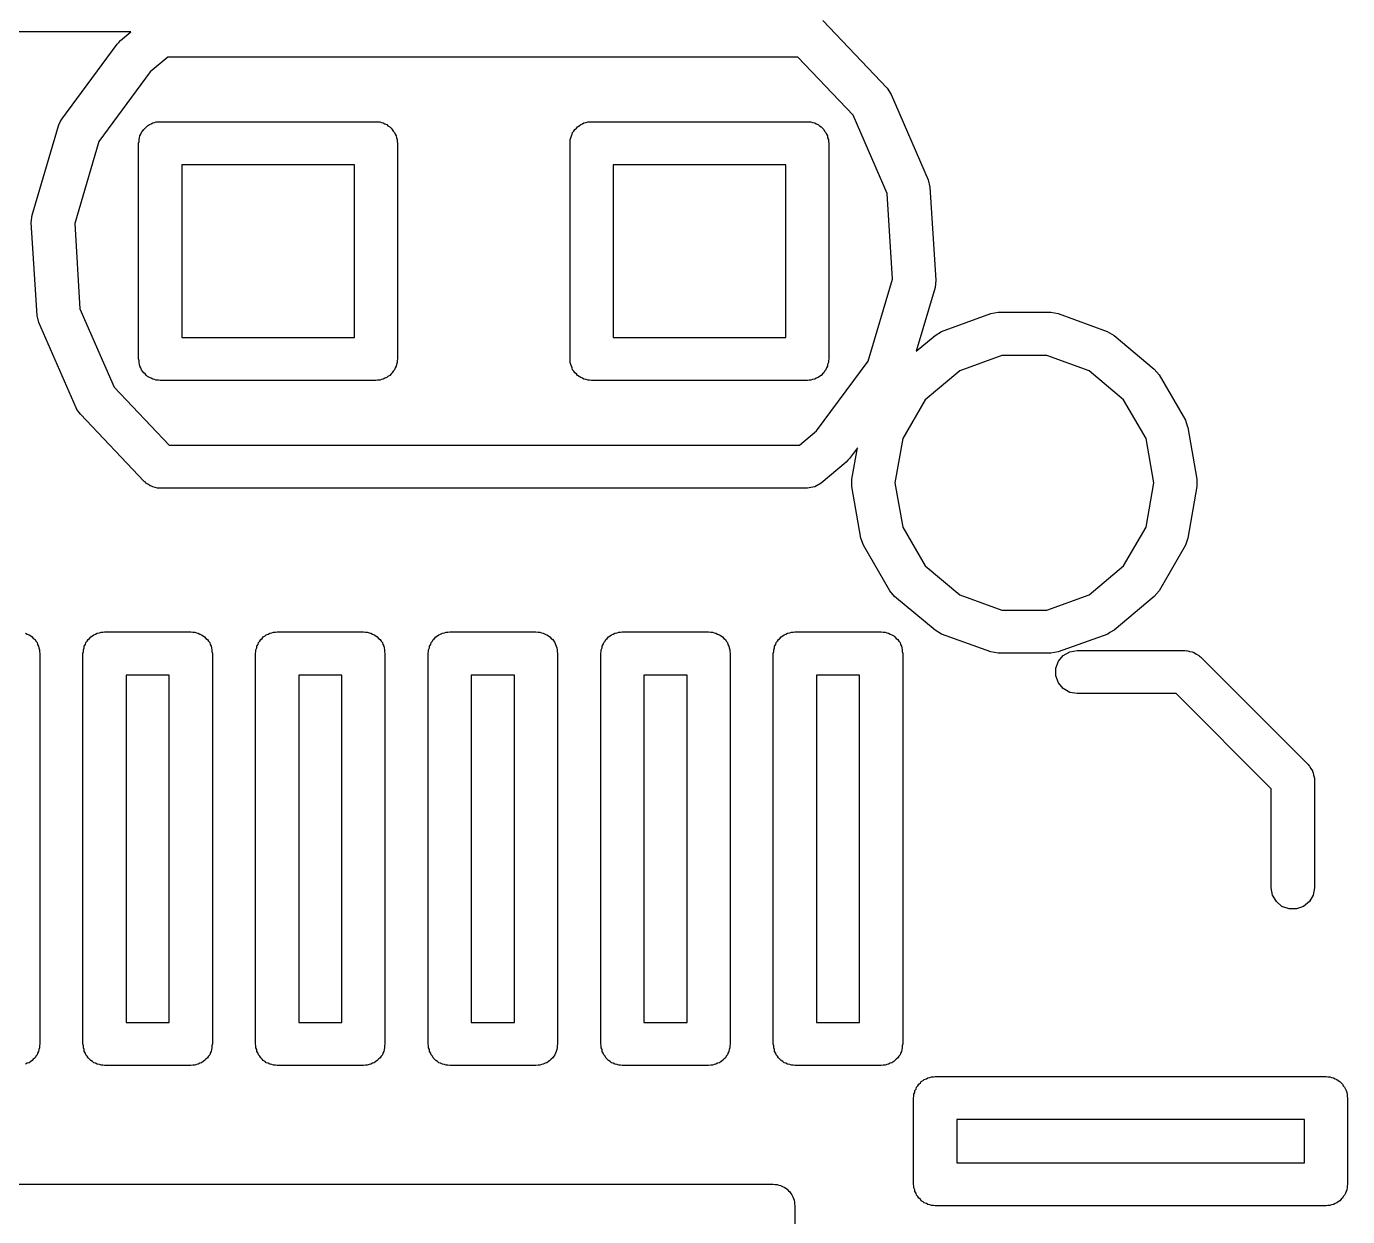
# Model space of a CAD drawing. Extents: x 105.1 to 166.9, y -128.1 to -71.6.
# Drawn here: x 142.316 to 145.378, y -92.396 to -89.636 of the extents above; entities that cross this region are included whole.
import ezdxf

# ---------------------------------------------------------------- set-up
doc = ezdxf.new("R2010")
doc.units = 0
doc.header["$MEASUREMENT"] = 0
doc.layers.add('BLACK', color=7, linetype='CONTINUOUS')

msp = doc.modelspace()

# ---------------------------------------------------------------- linework, layer by layer
at = {"layer": 'Black'}
for p, q in [((144.162, -89.623), (144.311, -89.7797)), ((142.558, -89.6492), (142.078, -89.6492)), ((142.534, -89.669), (142.558, -89.6492)), ((142.398, -89.8512), (142.526, -89.6776)), ((142.526, -89.6776), (142.53, -89.6735)), ((142.53, -89.6735), (142.534, -89.669)), ((142.644, -89.7074), (142.603, -89.7418)), ((144.104, -89.7074), (142.644, -89.7074)), ((144.232, -89.8421), (144.104, -89.7074)), ((142.603, -89.7418), (142.484, -89.9035)), ((144.311, -89.7797), (144.32, -89.7942)), ((144.32, -89.7942), (144.406, -89.9923)), ((142.329, -90.0737), (142.39, -89.8668)), ((142.39, -89.8668), (142.391, -89.8649)), ((142.391, -89.8649), (142.394, -89.858)), ((142.394, -89.858), (142.398, -89.8512)), ((142.398, -89.8512), (142.398, -89.8512)), ((142.591, -89.8723), (142.594, -89.869)), ((142.594, -89.869), (142.597, -89.8668)), ((142.597, -89.8668), (142.601, -89.864)), ((142.601, -89.864), (142.605, -89.8625)), ((142.605, -89.8625), (142.609, -89.8603)), ((142.609, -89.8603), (142.613, -89.8595)), ((142.613, -89.8595), (142.617, -89.858)), ((142.617, -89.858), (142.622, -89.858)), ((142.622, -89.858), (142.626, -89.8573)), ((142.626, -89.8573), (143.126, -89.8573)), ((143.126, -89.8573), (143.13, -89.858)), ((143.13, -89.858), (143.135, -89.858)), ((143.135, -89.858), (143.139, -89.8595)), ((143.139, -89.8595), (143.143, -89.8603)), ((143.143, -89.8603), (143.147, -89.8625)), ((143.147, -89.8625), (143.151, -89.864)), ((143.151, -89.864), (143.154, -89.8668)), ((143.154, -89.8668), (143.158, -89.869)), ((143.158, -89.869), (143.161, -89.8723)), ((143.591, -89.8723), (143.593, -89.869)), ((143.593, -89.869), (143.597, -89.8668)), ((143.597, -89.8668), (143.601, -89.864)), ((143.601, -89.864), (143.605, -89.8625)), ((143.605, -89.8625), (143.608, -89.8603)), ((143.608, -89.8603), (143.613, -89.8595)), ((143.613, -89.8595), (143.617, -89.858)), ((143.617, -89.858), (143.621, -89.858)), ((143.621, -89.858), (143.626, -89.8573)), ((143.626, -89.8573), (144.126, -89.8573)), ((144.126, -89.8573), (144.13, -89.858)), ((144.13, -89.858), (144.134, -89.858)), ((144.134, -89.858), (144.138, -89.8595)), ((144.138, -89.8595), (144.143, -89.8603)), ((144.143, -89.8603), (144.146, -89.8625)), ((144.146, -89.8625), (144.151, -89.864)), ((144.151, -89.864), (144.154, -89.8668)), ((144.154, -89.8668), (144.158, -89.869)), ((144.158, -89.869), (144.161, -89.8723)), ((144.311, -90.0241), (144.232, -89.8421)), ((142.577, -89.8986), (142.578, -89.8945)), ((142.577, -89.9029), (142.577, -89.8986)), ((142.578, -89.8945), (142.579, -89.8902)), ((142.579, -89.8902), (142.581, -89.8864)), ((142.581, -89.8864), (142.583, -89.8823)), ((142.583, -89.8823), (142.585, -89.8789)), ((142.585, -89.8789), (142.588, -89.8751)), ((142.588, -89.8751), (142.591, -89.8723)), ((143.161, -89.8723), (143.164, -89.8751)), ((143.164, -89.8751), (143.166, -89.8789)), ((143.166, -89.8789), (143.169, -89.8823)), ((143.169, -89.8823), (143.171, -89.8864)), ((143.171, -89.8864), (143.173, -89.8902)), ((143.173, -89.8902), (143.174, -89.8945)), ((143.174, -89.8945), (143.175, -89.8986)), ((143.175, -89.8986), (143.175, -89.9029)), ((143.576, -89.8986), (143.578, -89.8945)), ((143.576, -89.9029), (143.576, -89.8986)), ((143.578, -89.8945), (143.579, -89.8902)), ((143.579, -89.8902), (143.581, -89.8864)), ((143.581, -89.8864), (143.582, -89.8823)), ((143.582, -89.8823), (143.585, -89.8789)), ((143.585, -89.8789), (143.587, -89.8751)), ((143.587, -89.8751), (143.591, -89.8723)), ((144.161, -89.8723), (144.164, -89.8751)), ((144.164, -89.8751), (144.166, -89.8789)), ((144.166, -89.8789), (144.169, -89.8823)), ((144.169, -89.8823), (144.17, -89.8864)), ((144.17, -89.8864), (144.173, -89.8902)), ((144.173, -89.8902), (144.173, -89.8945)), ((144.173, -89.8945), (144.175, -89.8986)), ((144.175, -89.8986), (144.175, -89.9029)), ((142.484, -89.9035), (142.428, -90.0935)), ((142.576, -89.9073), (142.577, -89.9029)), ((142.576, -90.4073), (142.576, -89.9073)), ((143.175, -89.9029), (143.176, -89.9073)), ((143.176, -89.9073), (143.176, -90.4073)), ((143.576, -89.9073), (143.576, -89.9029)), ((143.576, -90.4073), (143.576, -89.9073)), ((144.175, -89.9029), (144.176, -89.9073)), ((144.176, -89.9073), (144.176, -90.4073)), ((142.676, -89.9573), (142.676, -90.3573)), ((143.076, -89.9573), (142.676, -89.9573)), ((143.076, -90.3573), (143.076, -89.9573)), ((143.676, -89.9573), (143.676, -90.3573)), ((144.076, -89.9573), (143.676, -89.9573)), ((144.076, -90.3573), (144.076, -89.9573)), ((144.406, -89.9923), (144.41, -90.0092)), ((144.41, -90.0092), (144.41, -90.0092)), ((144.41, -90.0092), (144.424, -90.2248)), ((144.323, -90.2221), (144.311, -90.0241)), ((142.327, -90.091), (142.329, -90.0737)), ((142.341, -90.3063), (142.327, -90.091)), ((142.327, -90.091), (142.327, -90.091)), ((142.428, -90.0935), (142.44, -90.2912)), ((144.267, -90.4123), (144.323, -90.2221)), ((144.424, -90.2248), (144.422, -90.242)), ((144.424, -90.2248), (144.424, -90.2248)), ((144.422, -90.242), (144.378, -90.3894)), ((142.44, -90.2912), (142.519, -90.4728)), ((142.345, -90.3232), (142.341, -90.3063)), ((142.341, -90.3063), (142.341, -90.3063)), ((142.431, -90.5209), (142.345, -90.3232)), ((144.437, -90.344), (144.551, -90.3023)), ((144.551, -90.3023), (144.568, -90.2993)), ((144.551, -90.3023), (144.551, -90.3023)), ((144.568, -90.2993), (144.69, -90.2993)), ((144.69, -90.2993), (144.707, -90.3023)), ((144.707, -90.3023), (144.821, -90.344)), ((142.676, -90.3573), (143.076, -90.3573)), ((143.676, -90.3573), (144.076, -90.3573)), ((144.378, -90.3894), (144.422, -90.3527)), ((144.422, -90.3527), (144.437, -90.344)), ((144.437, -90.344), (144.437, -90.344)), ((144.821, -90.344), (144.837, -90.3527)), ((144.837, -90.3527), (144.93, -90.4309)), ((142.577, -90.4116), (142.576, -90.4073)), ((142.577, -90.4159), (142.577, -90.4116)), ((142.578, -90.42), (142.577, -90.4159)), ((142.579, -90.4244), (142.578, -90.42)), ((143.174, -90.42), (143.173, -90.4244)), ((143.175, -90.4159), (143.174, -90.42)), ((143.176, -90.4073), (143.175, -90.4116)), ((143.175, -90.4116), (143.175, -90.4159)), ((143.576, -90.4116), (143.576, -90.4073)), ((143.576, -90.4159), (143.576, -90.4116)), ((143.578, -90.42), (143.576, -90.4159)), ((143.579, -90.4244), (143.578, -90.42)), ((144.147, -90.574), (144.267, -90.4123)), ((144.175, -90.4159), (144.173, -90.42)), ((144.173, -90.42), (144.173, -90.4244)), ((144.176, -90.4073), (144.175, -90.4116)), ((144.175, -90.4116), (144.175, -90.4159)), ((144.577, -90.3993), (144.479, -90.4349)), ((144.681, -90.3993), (144.577, -90.3993)), ((144.779, -90.4349), (144.681, -90.3993)), ((142.581, -90.4282), (142.579, -90.4244)), ((142.583, -90.4323), (142.581, -90.4282)), ((142.585, -90.4356), (142.583, -90.4323)), ((142.588, -90.4394), (142.585, -90.4356)), ((142.591, -90.4422), (142.588, -90.4394)), ((142.594, -90.4456), (142.591, -90.4422)), ((142.597, -90.4477), (142.594, -90.4456)), ((142.601, -90.4506), (142.597, -90.4477)), ((142.605, -90.4521), (142.601, -90.4506)), ((143.151, -90.4506), (143.147, -90.4521)), ((143.154, -90.4477), (143.151, -90.4506)), ((143.158, -90.4456), (143.154, -90.4477)), ((143.161, -90.4422), (143.158, -90.4456)), ((143.164, -90.4394), (143.161, -90.4422)), ((143.166, -90.4356), (143.164, -90.4394)), ((143.169, -90.4323), (143.166, -90.4356)), ((143.171, -90.4282), (143.169, -90.4323)), ((143.173, -90.4244), (143.171, -90.4282)), ((143.581, -90.4282), (143.579, -90.4244)), ((143.582, -90.4323), (143.581, -90.4282)), ((143.585, -90.4356), (143.582, -90.4323)), ((143.587, -90.4394), (143.585, -90.4356)), ((143.591, -90.4422), (143.587, -90.4394)), ((143.593, -90.4456), (143.591, -90.4422)), ((143.597, -90.4477), (143.593, -90.4456)), ((143.601, -90.4506), (143.597, -90.4477)), ((143.605, -90.4521), (143.601, -90.4506)), ((144.151, -90.4506), (144.146, -90.4521)), ((144.154, -90.4477), (144.151, -90.4506)), ((144.158, -90.4456), (144.154, -90.4477)), ((144.161, -90.4422), (144.158, -90.4456)), ((144.164, -90.4394), (144.161, -90.4422)), ((144.166, -90.4356), (144.164, -90.4394)), ((144.169, -90.4323), (144.166, -90.4356)), ((144.17, -90.4282), (144.169, -90.4323)), ((144.173, -90.4244), (144.17, -90.4282)), ((144.479, -90.4349), (144.399, -90.5019)), ((144.859, -90.5019), (144.779, -90.4349)), ((144.93, -90.4309), (144.93, -90.4309)), ((144.93, -90.4309), (144.941, -90.4442)), ((144.941, -90.4442), (145.002, -90.5497)), ((142.519, -90.4728), (142.647, -90.6072)), ((142.609, -90.4542), (142.605, -90.4521)), ((142.613, -90.455), (142.609, -90.4542)), ((142.617, -90.4565), (142.613, -90.455)), ((142.622, -90.4565), (142.617, -90.4565)), ((142.626, -90.4573), (142.622, -90.4565)), ((143.126, -90.4573), (142.626, -90.4573)), ((143.13, -90.4565), (143.126, -90.4573)), ((143.135, -90.4565), (143.13, -90.4565)), ((143.139, -90.455), (143.135, -90.4565)), ((143.143, -90.4542), (143.139, -90.455)), ((143.147, -90.4521), (143.143, -90.4542)), ((143.608, -90.4542), (143.605, -90.4521)), ((143.613, -90.455), (143.608, -90.4542)), ((143.617, -90.4565), (143.613, -90.455)), ((143.621, -90.4565), (143.617, -90.4565)), ((143.626, -90.4573), (143.621, -90.4565)), ((144.126, -90.4573), (143.626, -90.4573)), ((144.13, -90.4565), (144.126, -90.4573)), ((144.134, -90.4565), (144.13, -90.4565)), ((144.138, -90.455), (144.134, -90.4565)), ((144.143, -90.4542), (144.138, -90.455)), ((144.146, -90.4521), (144.143, -90.4542)), ((144.399, -90.5019), (144.347, -90.592)), ((144.911, -90.592), (144.859, -90.5019)), ((142.433, -90.5243), (142.431, -90.5209)), ((142.431, -90.5209), (142.431, -90.5209)), ((142.441, -90.5354), (142.433, -90.5243)), ((142.589, -90.6916), (142.441, -90.5354)), ((142.441, -90.5354), (142.441, -90.5354)), ((145.002, -90.5497), (145.006, -90.5624)), ((145.006, -90.5624), (145.008, -90.566)), ((145.008, -90.566), (145.029, -90.6859)), ((144.108, -90.6072), (144.147, -90.574)), ((144.347, -90.592), (144.329, -90.6946)), ((144.929, -90.6946), (144.911, -90.592)), ((142.647, -90.6072), (144.108, -90.6072)), ((144.242, -90.6138), (144.224, -90.6383)), ((144.229, -90.6859), (144.242, -90.6138)), ((144.216, -90.6468), (144.158, -90.6955)), ((144.22, -90.6423), (144.216, -90.6468)), ((144.224, -90.6383), (144.22, -90.6423)), ((142.592, -90.6933), (142.589, -90.6916)), ((142.593, -90.6955), (142.592, -90.6933)), ((142.599, -90.6984), (142.593, -90.6955)), ((144.158, -90.6955), (144.143, -90.7041)), ((144.229, -90.7033), (144.229, -90.6859)), ((144.329, -90.6946), (144.347, -90.7971)), ((144.911, -90.7971), (144.929, -90.6946)), ((145.029, -90.6859), (145.029, -90.7033)), ((142.603, -90.7019), (142.599, -90.6984)), ((142.606, -90.7027), (142.603, -90.7019)), ((142.609, -90.7041), (142.606, -90.7027)), ((142.614, -90.7052), (142.609, -90.7041)), ((142.62, -90.7068), (142.614, -90.7052)), ((142.623, -90.7067), (142.62, -90.7068)), ((142.626, -90.7072), (142.623, -90.7067)), ((144.126, -90.7072), (142.626, -90.7072)), ((144.134, -90.7058), (144.126, -90.7072)), ((144.126, -90.7072), (144.126, -90.7072)), ((144.126, -90.7072), (144.126, -90.7072)), ((144.143, -90.7041), (144.134, -90.7058)), ((144.143, -90.7041), (144.143, -90.7041)), ((144.25, -90.8232), (144.229, -90.7033)), ((144.229, -90.7033), (144.229, -90.7033)), ((145.029, -90.7033), (145.008, -90.8232)), ((145.029, -90.7033), (145.029, -90.7033)), ((144.347, -90.7971), (144.399, -90.8873)), ((144.859, -90.8873), (144.911, -90.7971)), ((144.256, -90.8395), (144.25, -90.8232)), ((144.25, -90.8232), (144.25, -90.8232)), ((144.317, -90.9449), (144.256, -90.8395)), ((145.002, -90.8395), (144.941, -90.9449)), ((145.008, -90.8232), (145.002, -90.8395)), ((145.008, -90.8232), (145.008, -90.8232)), ((144.399, -90.8873), (144.479, -90.9542)), ((144.779, -90.9542), (144.859, -90.8873)), ((144.328, -90.9582), (144.317, -90.9449)), ((144.422, -91.0365), (144.328, -90.9582)), ((144.328, -90.9582), (144.328, -90.9582)), ((144.479, -90.9542), (144.577, -90.9898)), ((144.681, -90.9898), (144.779, -90.9542)), ((144.93, -90.9582), (144.837, -91.0365)), ((144.941, -90.9449), (144.93, -90.9582)), ((144.93, -90.9582), (144.93, -90.9582)), ((144.577, -90.9898), (144.681, -90.9898)), ((142.314, -91.0432), (142.318, -91.0454)), ((142.318, -91.0454), (142.322, -91.0469)), ((142.322, -91.0469), (142.326, -91.0497)), ((142.326, -91.0497), (142.329, -91.0519)), ((142.329, -91.0519), (142.332, -91.0553)), ((142.332, -91.0553), (142.336, -91.0581)), ((142.336, -91.0581), (142.338, -91.0619)), ((142.338, -91.0619), (142.341, -91.0652)), ((142.454, -91.0652), (142.457, -91.0619)), ((142.457, -91.0619), (142.459, -91.0581)), ((142.459, -91.0581), (142.462, -91.0553)), ((142.462, -91.0553), (142.465, -91.0519)), ((142.465, -91.0519), (142.469, -91.0497)), ((142.469, -91.0497), (142.472, -91.0469)), ((142.472, -91.0469), (142.476, -91.0454)), ((142.476, -91.0454), (142.48, -91.0432)), ((142.48, -91.0432), (142.485, -91.0425)), ((142.485, -91.0425), (142.489, -91.041)), ((142.489, -91.041), (142.493, -91.041)), ((142.493, -91.041), (142.497, -91.0402)), ((142.497, -91.0402), (142.697, -91.0402)), ((142.697, -91.0402), (142.702, -91.041)), ((142.702, -91.041), (142.706, -91.041)), ((142.706, -91.041), (142.71, -91.0425)), ((142.71, -91.0425), (142.714, -91.0432)), ((142.714, -91.0432), (142.718, -91.0454)), ((142.718, -91.0454), (142.722, -91.0469)), ((142.722, -91.0469), (142.726, -91.0497)), ((142.726, -91.0497), (142.729, -91.0519)), ((142.729, -91.0519), (142.732, -91.0553)), ((142.732, -91.0553), (142.736, -91.0581)), ((142.736, -91.0581), (142.738, -91.0619)), ((142.738, -91.0619), (142.741, -91.0652)), ((142.854, -91.0652), (142.857, -91.0619)), ((142.857, -91.0619), (142.859, -91.0581)), ((142.859, -91.0581), (142.862, -91.0553)), ((142.862, -91.0553), (142.865, -91.0519)), ((142.865, -91.0519), (142.869, -91.0497)), ((142.869, -91.0497), (142.872, -91.0469)), ((142.872, -91.0469), (142.876, -91.0454)), ((142.876, -91.0454), (142.88, -91.0432)), ((142.88, -91.0432), (142.885, -91.0425)), ((142.885, -91.0425), (142.889, -91.041)), ((142.889, -91.041), (142.893, -91.041)), ((142.893, -91.041), (142.897, -91.0402)), ((142.897, -91.0402), (143.097, -91.0402)), ((143.097, -91.0402), (143.102, -91.041)), ((143.102, -91.041), (143.106, -91.041)), ((143.106, -91.041), (143.11, -91.0425)), ((143.11, -91.0425), (143.114, -91.0432)), ((143.114, -91.0432), (143.118, -91.0454)), ((143.118, -91.0454), (143.122, -91.0469)), ((143.122, -91.0469), (143.126, -91.0497)), ((143.126, -91.0497), (143.129, -91.0519)), ((143.129, -91.0519), (143.132, -91.0553)), ((143.132, -91.0553), (143.136, -91.0581)), ((143.136, -91.0581), (143.138, -91.0619)), ((143.138, -91.0619), (143.141, -91.0652)), ((143.254, -91.0652), (143.257, -91.0619)), ((143.257, -91.0619), (143.259, -91.0581)), ((143.259, -91.0581), (143.262, -91.0553)), ((143.262, -91.0553), (143.265, -91.0519)), ((143.265, -91.0519), (143.269, -91.0497)), ((143.269, -91.0497), (143.272, -91.0469)), ((143.272, -91.0469), (143.276, -91.0454)), ((143.276, -91.0454), (143.28, -91.0432)), ((143.28, -91.0432), (143.285, -91.0425)), ((143.285, -91.0425), (143.289, -91.041)), ((143.289, -91.041), (143.293, -91.041)), ((143.293, -91.041), (143.297, -91.0402)), ((143.297, -91.0402), (143.497, -91.0402)), ((143.497, -91.0402), (143.502, -91.041)), ((143.502, -91.041), (143.506, -91.041)), ((143.506, -91.041), (143.51, -91.0425)), ((143.51, -91.0425), (143.514, -91.0432)), ((143.514, -91.0432), (143.518, -91.0454)), ((143.518, -91.0454), (143.522, -91.0469)), ((143.522, -91.0469), (143.526, -91.0497)), ((143.526, -91.0497), (143.529, -91.0519)), ((143.529, -91.0519), (143.532, -91.0553)), ((143.532, -91.0553), (143.536, -91.0581)), ((143.536, -91.0581), (143.538, -91.0619)), ((143.538, -91.0619), (143.541, -91.0652)), ((143.654, -91.0652), (143.657, -91.0619)), ((143.657, -91.0619), (143.659, -91.0581)), ((143.659, -91.0581), (143.662, -91.0553)), ((143.662, -91.0553), (143.665, -91.0519)), ((143.665, -91.0519), (143.669, -91.0497)), ((143.669, -91.0497), (143.672, -91.0469)), ((143.672, -91.0469), (143.676, -91.0454)), ((143.676, -91.0454), (143.68, -91.0432)), ((143.68, -91.0432), (143.685, -91.0425)), ((143.685, -91.0425), (143.689, -91.041)), ((143.689, -91.041), (143.693, -91.041)), ((143.693, -91.041), (143.697, -91.0402)), ((143.697, -91.0402), (143.897, -91.0402)), ((143.897, -91.0402), (143.902, -91.041)), ((143.902, -91.041), (143.906, -91.041)), ((143.906, -91.041), (143.91, -91.0425)), ((143.91, -91.0425), (143.914, -91.0432)), ((143.914, -91.0432), (143.918, -91.0454)), ((143.918, -91.0454), (143.922, -91.0469)), ((143.922, -91.0469), (143.926, -91.0497)), ((143.926, -91.0497), (143.929, -91.0519)), ((143.929, -91.0519), (143.932, -91.0553)), ((143.932, -91.0553), (143.936, -91.0581)), ((143.936, -91.0581), (143.938, -91.0619)), ((143.938, -91.0619), (143.941, -91.0652)), ((144.054, -91.0652), (144.057, -91.0619)), ((144.057, -91.0619), (144.059, -91.0581)), ((144.059, -91.0581), (144.062, -91.0553)), ((144.062, -91.0553), (144.065, -91.0519)), ((144.065, -91.0519), (144.069, -91.0497)), ((144.069, -91.0497), (144.072, -91.0469)), ((144.072, -91.0469), (144.076, -91.0454)), ((144.076, -91.0454), (144.08, -91.0432)), ((144.08, -91.0432), (144.085, -91.0425)), ((144.085, -91.0425), (144.089, -91.041)), ((144.089, -91.041), (144.093, -91.041)), ((144.093, -91.041), (144.097, -91.0402)), ((144.097, -91.0402), (144.297, -91.0402)), ((144.297, -91.0402), (144.302, -91.041)), ((144.302, -91.041), (144.306, -91.041)), ((144.306, -91.041), (144.31, -91.0425)), ((144.31, -91.0425), (144.314, -91.0432)), ((144.314, -91.0432), (144.318, -91.0454)), ((144.318, -91.0454), (144.322, -91.0469)), ((144.322, -91.0469), (144.326, -91.0497)), ((144.326, -91.0497), (144.329, -91.0519)), ((144.329, -91.0519), (144.332, -91.0553)), ((144.332, -91.0553), (144.336, -91.0581)), ((144.336, -91.0581), (144.338, -91.0619)), ((144.338, -91.0619), (144.341, -91.0652)), ((144.437, -91.0452), (144.422, -91.0365)), ((144.422, -91.0365), (144.422, -91.0365)), ((144.551, -91.0868), (144.437, -91.0452)), ((144.822, -91.0452), (144.707, -91.0868)), ((144.827, -91.0418), (144.822, -91.0452)), ((144.822, -91.0452), (144.822, -91.0452)), ((144.837, -91.0365), (144.827, -91.0418)), ((144.837, -91.0365), (144.837, -91.0365)), ((142.341, -91.0652), (142.342, -91.0693)), ((142.342, -91.0693), (142.344, -91.0731)), ((142.344, -91.0731), (142.345, -91.0774)), ((142.345, -91.0774), (142.346, -91.0815)), ((142.346, -91.0815), (142.346, -91.0859)), ((142.346, -91.0859), (142.347, -91.0902)), ((142.347, -91.0902), (142.347, -91.9957)), ((142.447, -91.0902), (142.448, -91.0859)), ((142.447, -91.9957), (142.447, -91.0902)), ((142.448, -91.0815), (142.45, -91.0774)), ((142.448, -91.0859), (142.448, -91.0815)), ((142.45, -91.0731), (142.453, -91.0693)), ((142.45, -91.0774), (142.45, -91.0731)), ((142.453, -91.0693), (142.454, -91.0652)), ((142.741, -91.0652), (142.742, -91.0693)), ((142.742, -91.0693), (142.744, -91.0731)), ((142.744, -91.0731), (142.745, -91.0774)), ((142.745, -91.0774), (142.746, -91.0815)), ((142.746, -91.0815), (142.746, -91.0859)), ((142.746, -91.0859), (142.747, -91.0902)), ((142.747, -91.0902), (142.747, -91.9957)), ((142.847, -91.0902), (142.848, -91.0859)), ((142.847, -91.9957), (142.847, -91.0902)), ((142.848, -91.0815), (142.85, -91.0774)), ((142.848, -91.0859), (142.848, -91.0815)), ((142.85, -91.0731), (142.853, -91.0693)), ((142.85, -91.0774), (142.85, -91.0731)), ((142.853, -91.0693), (142.854, -91.0652)), ((143.141, -91.0652), (143.142, -91.0693)), ((143.142, -91.0693), (143.144, -91.0731)), ((143.144, -91.0731), (143.145, -91.0774)), ((143.145, -91.0774), (143.146, -91.0815)), ((143.146, -91.0815), (143.146, -91.0859)), ((143.146, -91.0859), (143.147, -91.0902)), ((143.147, -91.0902), (143.147, -91.9957)), ((143.247, -91.0902), (143.248, -91.0859)), ((143.247, -91.9957), (143.247, -91.0902)), ((143.248, -91.0815), (143.25, -91.0774)), ((143.248, -91.0859), (143.248, -91.0815)), ((143.25, -91.0731), (143.253, -91.0693)), ((143.25, -91.0774), (143.25, -91.0731)), ((143.253, -91.0693), (143.254, -91.0652)), ((143.541, -91.0652), (143.542, -91.0693)), ((143.542, -91.0693), (143.544, -91.0731)), ((143.544, -91.0731), (143.545, -91.0774)), ((143.545, -91.0774), (143.546, -91.0815)), ((143.546, -91.0815), (143.546, -91.0859)), ((143.546, -91.0859), (143.547, -91.0902)), ((143.547, -91.0902), (143.547, -91.9957)), ((143.647, -91.0902), (143.648, -91.0859)), ((143.647, -91.9957), (143.647, -91.0902)), ((143.648, -91.0815), (143.65, -91.0774)), ((143.648, -91.0859), (143.648, -91.0815)), ((143.65, -91.0731), (143.653, -91.0693)), ((143.65, -91.0774), (143.65, -91.0731)), ((143.653, -91.0693), (143.654, -91.0652)), ((143.941, -91.0652), (143.942, -91.0693)), ((143.942, -91.0693), (143.944, -91.0731)), ((143.944, -91.0731), (143.945, -91.0774)), ((143.945, -91.0774), (143.946, -91.0815)), ((143.946, -91.0815), (143.946, -91.0859)), ((143.946, -91.0859), (143.947, -91.0902)), ((143.947, -91.0902), (143.947, -91.9957)), ((144.047, -91.0902), (144.048, -91.0859)), ((144.047, -91.9957), (144.047, -91.0902)), ((144.048, -91.0815), (144.05, -91.0774)), ((144.048, -91.0859), (144.048, -91.0815)), ((144.05, -91.0731), (144.053, -91.0693)), ((144.05, -91.0774), (144.05, -91.0731)), ((144.053, -91.0693), (144.054, -91.0652)), ((144.341, -91.0652), (144.342, -91.0693)), ((144.342, -91.0693), (144.344, -91.0731)), ((144.344, -91.0731), (144.345, -91.0774)), ((144.345, -91.0774), (144.346, -91.0815)), ((144.346, -91.0815), (144.346, -91.0859)), ((144.346, -91.0859), (144.347, -91.0902)), ((144.347, -91.0902), (144.347, -91.9957)), ((144.568, -91.0898), (144.551, -91.0868)), ((144.69, -91.0898), (144.568, -91.0898)), ((144.707, -91.0868), (144.69, -91.0898)), ((144.707, -91.0868), (144.707, -91.0868)), ((144.719, -91.0951), (144.734, -91.0864)), ((144.734, -91.0864), (144.751, -91.0834)), ((144.751, -91.0834), (145.001, -91.0834)), ((145.001, -91.0834), (145.004, -91.0838)), ((145.004, -91.0838), (145.006, -91.0836)), ((145.006, -91.0836), (145.012, -91.0853)), ((145.012, -91.0853), (145.018, -91.0864)), ((145.018, -91.0864), (145.02, -91.0875)), ((145.02, -91.0875), (145.022, -91.0881)), ((145.022, -91.0881), (145.028, -91.0918)), ((145.028, -91.0918), (145.033, -91.0951)), ((144.702, -91.1247), (144.708, -91.1084)), ((144.702, -91.1421), (144.702, -91.1247)), ((144.708, -91.1084), (144.719, -91.0951)), ((145.033, -91.0951), (145.035, -91.0968)), ((145.035, -91.0968), (145.037, -91.098)), ((145.037, -91.098), (145.287, -91.348)), ((142.547, -91.1402), (142.547, -91.9457)), ((142.647, -91.1402), (142.547, -91.1402)), ((142.647, -91.9457), (142.647, -91.1402)), ((142.947, -91.1402), (142.947, -91.9457)), ((143.047, -91.1402), (142.947, -91.1402)), ((143.047, -91.9457), (143.047, -91.1402)), ((143.347, -91.1402), (143.347, -91.9457)), ((143.447, -91.1402), (143.347, -91.1402)), ((143.447, -91.9457), (143.447, -91.1402)), ((143.747, -91.1402), (143.747, -91.9457)), ((143.847, -91.1402), (143.747, -91.1402)), ((143.847, -91.9457), (143.847, -91.1402)), ((144.147, -91.1402), (144.147, -91.9457)), ((144.247, -91.1402), (144.147, -91.1402)), ((144.247, -91.9457), (144.247, -91.1402)), ((144.708, -91.1584), (144.702, -91.1421)), ((144.719, -91.1717), (144.708, -91.1584)), ((144.734, -91.1804), (144.719, -91.1717)), ((144.751, -91.1834), (144.734, -91.1804)), ((144.981, -91.1834), (144.751, -91.1834)), ((145.201, -91.4041), (144.981, -91.1834)), ((145.287, -91.348), (145.288, -91.3498)), ((145.288, -91.3498), (145.29, -91.3512)), ((145.29, -91.3512), (145.293, -91.3569)), ((145.293, -91.3569), (145.297, -91.3622)), ((145.297, -91.3622), (145.297, -91.3644)), ((145.297, -91.3644), (145.298, -91.3663)), ((145.298, -91.3663), (145.299, -91.3727)), ((145.299, -91.3727), (145.301, -91.379)), ((145.301, -91.379), (145.301, -91.3812)), ((145.301, -91.3812), (145.301, -91.3834)), ((145.301, -91.3834), (145.301, -91.6334)), ((145.201, -91.6334), (145.201, -91.4041)), ((145.204, -91.6505), (145.201, -91.6334)), ((145.301, -91.6334), (145.298, -91.6505)), ((145.213, -91.6655), (145.204, -91.6505)), ((145.226, -91.6767), (145.213, -91.6655)), ((145.29, -91.6655), (145.276, -91.6767)), ((145.298, -91.6505), (145.29, -91.6655)), ((145.243, -91.6826), (145.226, -91.6767)), ((145.26, -91.6826), (145.243, -91.6826)), ((145.276, -91.6767), (145.26, -91.6826)), ((142.547, -91.9457), (142.647, -91.9457)), ((142.947, -91.9457), (143.047, -91.9457)), ((143.347, -91.9457), (143.447, -91.9457)), ((143.747, -91.9457), (143.847, -91.9457)), ((144.147, -91.9457), (144.247, -91.9457)), ((142.344, -92.0128), (142.342, -92.0166)), ((142.345, -92.0085), (142.344, -92.0128)), ((142.346, -92.0044), (142.345, -92.0085)), ((142.347, -91.9957), (142.346, -92)), ((142.346, -92), (142.346, -92.0044)), ((142.448, -92), (142.447, -91.9957)), ((142.448, -92.0044), (142.448, -92)), ((142.45, -92.0085), (142.448, -92.0044)), ((142.45, -92.0128), (142.45, -92.0085)), ((142.453, -92.0166), (142.45, -92.0128)), ((142.744, -92.0128), (142.742, -92.0166)), ((142.745, -92.0085), (142.744, -92.0128)), ((142.746, -92.0044), (142.745, -92.0085)), ((142.747, -91.9957), (142.746, -92)), ((142.746, -92), (142.746, -92.0044)), ((142.848, -92), (142.847, -91.9957)), ((142.848, -92.0044), (142.848, -92)), ((142.85, -92.0085), (142.848, -92.0044)), ((142.85, -92.0128), (142.85, -92.0085)), ((142.853, -92.0166), (142.85, -92.0128)), ((143.144, -92.0128), (143.142, -92.0166)), ((143.145, -92.0085), (143.144, -92.0128)), ((143.146, -92.0044), (143.145, -92.0085)), ((143.147, -91.9957), (143.146, -92)), ((143.146, -92), (143.146, -92.0044)), ((143.248, -92), (143.247, -91.9957)), ((143.248, -92.0044), (143.248, -92)), ((143.25, -92.0085), (143.248, -92.0044)), ((143.25, -92.0128), (143.25, -92.0085)), ((143.253, -92.0166), (143.25, -92.0128)), ((143.544, -92.0128), (143.542, -92.0166)), ((143.545, -92.0085), (143.544, -92.0128)), ((143.546, -92.0044), (143.545, -92.0085)), ((143.547, -91.9957), (143.546, -92)), ((143.546, -92), (143.546, -92.0044)), ((143.648, -92), (143.647, -91.9957)), ((143.648, -92.0044), (143.648, -92)), ((143.65, -92.0085), (143.648, -92.0044)), ((143.65, -92.0128), (143.65, -92.0085)), ((143.653, -92.0166), (143.65, -92.0128)), ((143.944, -92.0128), (143.942, -92.0166)), ((143.945, -92.0085), (143.944, -92.0128)), ((143.946, -92.0044), (143.945, -92.0085)), ((143.947, -91.9957), (143.946, -92)), ((143.946, -92), (143.946, -92.0044)), ((144.048, -92), (144.047, -91.9957)), ((144.048, -92.0044), (144.048, -92)), ((144.05, -92.0085), (144.048, -92.0044)), ((144.05, -92.0128), (144.05, -92.0085)), ((144.053, -92.0166), (144.05, -92.0128)), ((144.344, -92.0128), (144.342, -92.0166)), ((144.345, -92.0085), (144.344, -92.0128)), ((144.346, -92.0044), (144.345, -92.0085)), ((144.347, -91.9957), (144.346, -92)), ((144.346, -92), (144.346, -92.0044)), ((142.318, -92.0405), (142.314, -92.0427)), ((142.322, -92.039), (142.318, -92.0405)), ((142.326, -92.0362), (142.322, -92.039)), ((142.329, -92.034), (142.326, -92.0362)), ((142.332, -92.0307), (142.329, -92.034)), ((142.336, -92.0279), (142.332, -92.0307)), ((142.338, -92.0241), (142.336, -92.0279)), ((142.341, -92.0207), (142.338, -92.0241)), ((142.342, -92.0166), (142.341, -92.0207)), ((142.454, -92.0207), (142.453, -92.0166)), ((142.457, -92.0241), (142.454, -92.0207)), ((142.459, -92.0279), (142.457, -92.0241)), ((142.462, -92.0307), (142.459, -92.0279)), ((142.465, -92.034), (142.462, -92.0307)), ((142.469, -92.0362), (142.465, -92.034)), ((142.472, -92.039), (142.469, -92.0362)), ((142.476, -92.0405), (142.472, -92.039)), ((142.48, -92.0427), (142.476, -92.0405)), ((142.485, -92.0435), (142.48, -92.0427)), ((142.489, -92.045), (142.485, -92.0435)), ((142.71, -92.0435), (142.706, -92.045)), ((142.714, -92.0427), (142.71, -92.0435)), ((142.718, -92.0405), (142.714, -92.0427)), ((142.722, -92.039), (142.718, -92.0405)), ((142.726, -92.0362), (142.722, -92.039)), ((142.729, -92.034), (142.726, -92.0362)), ((142.732, -92.0307), (142.729, -92.034)), ((142.736, -92.0279), (142.732, -92.0307)), ((142.738, -92.0241), (142.736, -92.0279)), ((142.741, -92.0207), (142.738, -92.0241)), ((142.742, -92.0166), (142.741, -92.0207)), ((142.854, -92.0207), (142.853, -92.0166)), ((142.857, -92.0241), (142.854, -92.0207)), ((142.859, -92.0279), (142.857, -92.0241)), ((142.862, -92.0307), (142.859, -92.0279)), ((142.865, -92.034), (142.862, -92.0307)), ((142.869, -92.0362), (142.865, -92.034)), ((142.872, -92.039), (142.869, -92.0362)), ((142.876, -92.0405), (142.872, -92.039)), ((142.88, -92.0427), (142.876, -92.0405)), ((142.885, -92.0435), (142.88, -92.0427)), ((142.889, -92.045), (142.885, -92.0435)), ((143.11, -92.0435), (143.106, -92.045)), ((143.114, -92.0427), (143.11, -92.0435)), ((143.118, -92.0405), (143.114, -92.0427)), ((143.122, -92.039), (143.118, -92.0405)), ((143.126, -92.0362), (143.122, -92.039)), ((143.129, -92.034), (143.126, -92.0362)), ((143.132, -92.0307), (143.129, -92.034)), ((143.136, -92.0279), (143.132, -92.0307)), ((143.138, -92.0241), (143.136, -92.0279)), ((143.141, -92.0207), (143.138, -92.0241)), ((143.142, -92.0166), (143.141, -92.0207)), ((143.254, -92.0207), (143.253, -92.0166)), ((143.257, -92.0241), (143.254, -92.0207)), ((143.259, -92.0279), (143.257, -92.0241)), ((143.262, -92.0307), (143.259, -92.0279)), ((143.265, -92.034), (143.262, -92.0307)), ((143.269, -92.0362), (143.265, -92.034)), ((143.272, -92.039), (143.269, -92.0362)), ((143.276, -92.0405), (143.272, -92.039)), ((143.28, -92.0427), (143.276, -92.0405)), ((143.285, -92.0435), (143.28, -92.0427)), ((143.289, -92.045), (143.285, -92.0435)), ((143.51, -92.0435), (143.506, -92.045)), ((143.514, -92.0427), (143.51, -92.0435)), ((143.518, -92.0405), (143.514, -92.0427)), ((143.522, -92.039), (143.518, -92.0405)), ((143.526, -92.0362), (143.522, -92.039)), ((143.529, -92.034), (143.526, -92.0362)), ((143.532, -92.0307), (143.529, -92.034)), ((143.536, -92.0279), (143.532, -92.0307)), ((143.538, -92.0241), (143.536, -92.0279)), ((143.541, -92.0207), (143.538, -92.0241)), ((143.542, -92.0166), (143.541, -92.0207)), ((143.654, -92.0207), (143.653, -92.0166)), ((143.657, -92.0241), (143.654, -92.0207)), ((143.659, -92.0279), (143.657, -92.0241)), ((143.662, -92.0307), (143.659, -92.0279)), ((143.665, -92.034), (143.662, -92.0307)), ((143.669, -92.0362), (143.665, -92.034)), ((143.672, -92.039), (143.669, -92.0362)), ((143.676, -92.0405), (143.672, -92.039)), ((143.68, -92.0427), (143.676, -92.0405)), ((143.685, -92.0435), (143.68, -92.0427)), ((143.689, -92.045), (143.685, -92.0435)), ((143.91, -92.0435), (143.906, -92.045)), ((143.914, -92.0427), (143.91, -92.0435)), ((143.918, -92.0405), (143.914, -92.0427)), ((143.922, -92.039), (143.918, -92.0405)), ((143.926, -92.0362), (143.922, -92.039)), ((143.929, -92.034), (143.926, -92.0362)), ((143.932, -92.0307), (143.929, -92.034)), ((143.936, -92.0279), (143.932, -92.0307)), ((143.938, -92.0241), (143.936, -92.0279)), ((143.941, -92.0207), (143.938, -92.0241)), ((143.942, -92.0166), (143.941, -92.0207)), ((144.054, -92.0207), (144.053, -92.0166)), ((144.057, -92.0241), (144.054, -92.0207)), ((144.059, -92.0279), (144.057, -92.0241)), ((144.062, -92.0307), (144.059, -92.0279)), ((144.065, -92.034), (144.062, -92.0307)), ((144.069, -92.0362), (144.065, -92.034)), ((144.072, -92.039), (144.069, -92.0362)), ((144.076, -92.0405), (144.072, -92.039)), ((144.08, -92.0427), (144.076, -92.0405)), ((144.085, -92.0435), (144.08, -92.0427)), ((144.089, -92.045), (144.085, -92.0435)), ((144.31, -92.0435), (144.306, -92.045)), ((144.314, -92.0427), (144.31, -92.0435)), ((144.318, -92.0405), (144.314, -92.0427)), ((144.322, -92.039), (144.318, -92.0405)), ((144.326, -92.0362), (144.322, -92.039)), ((144.329, -92.034), (144.326, -92.0362)), ((144.332, -92.0307), (144.329, -92.034)), ((144.336, -92.0279), (144.332, -92.0307)), ((144.338, -92.0241), (144.336, -92.0279)), ((144.341, -92.0207), (144.338, -92.0241)), ((144.342, -92.0166), (144.341, -92.0207)), ((142.493, -92.045), (142.489, -92.045)), ((142.497, -92.0457), (142.493, -92.045)), ((142.697, -92.0457), (142.497, -92.0457)), ((142.702, -92.045), (142.697, -92.0457)), ((142.706, -92.045), (142.702, -92.045)), ((142.893, -92.045), (142.889, -92.045)), ((142.897, -92.0457), (142.893, -92.045)), ((143.097, -92.0457), (142.897, -92.0457)), ((143.102, -92.045), (143.097, -92.0457)), ((143.106, -92.045), (143.102, -92.045)), ((143.293, -92.045), (143.289, -92.045)), ((143.297, -92.0457), (143.293, -92.045)), ((143.497, -92.0457), (143.297, -92.0457)), ((143.502, -92.045), (143.497, -92.0457)), ((143.506, -92.045), (143.502, -92.045)), ((143.693, -92.045), (143.689, -92.045)), ((143.697, -92.0457), (143.693, -92.045)), ((143.897, -92.0457), (143.697, -92.0457)), ((143.902, -92.045), (143.897, -92.0457)), ((143.906, -92.045), (143.902, -92.045)), ((144.093, -92.045), (144.089, -92.045)), ((144.097, -92.0457), (144.093, -92.045)), ((144.297, -92.0457), (144.097, -92.0457)), ((144.302, -92.045), (144.297, -92.0457)), ((144.306, -92.045), (144.302, -92.045)), ((144.402, -92.0762), (144.405, -92.074)), ((144.405, -92.074), (144.41, -92.0732)), ((144.41, -92.0732), (144.414, -92.0717)), ((144.414, -92.0717), (144.418, -92.0717)), ((144.418, -92.0717), (144.422, -92.071)), ((144.422, -92.071), (145.328, -92.071)), ((145.328, -92.071), (145.332, -92.0717)), ((145.332, -92.0717), (145.337, -92.0717)), ((145.337, -92.0717), (145.341, -92.0732)), ((145.341, -92.0732), (145.345, -92.074)), ((145.345, -92.074), (145.349, -92.0762)), ((144.375, -92.1039), (144.378, -92.1001)), ((144.375, -92.1082), (144.375, -92.1039)), ((144.378, -92.1001), (144.379, -92.096)), ((144.379, -92.096), (144.382, -92.0926)), ((144.382, -92.0926), (144.384, -92.0888)), ((144.384, -92.0888), (144.388, -92.086)), ((144.388, -92.086), (144.39, -92.0827)), ((144.39, -92.0827), (144.394, -92.0805)), ((144.394, -92.0805), (144.397, -92.0777)), ((144.397, -92.0777), (144.402, -92.0762)), ((145.349, -92.0762), (145.353, -92.0777)), ((145.353, -92.0777), (145.356, -92.0805)), ((145.356, -92.0805), (145.36, -92.0827)), ((145.36, -92.0827), (145.363, -92.086)), ((145.363, -92.086), (145.366, -92.0888)), ((145.366, -92.0888), (145.368, -92.0926)), ((145.368, -92.0926), (145.371, -92.096)), ((145.371, -92.096), (145.373, -92.1001)), ((145.373, -92.1001), (145.375, -92.1039)), ((145.375, -92.1039), (145.376, -92.1082)), ((144.372, -92.121), (144.373, -92.1166)), ((144.372, -92.3209), (144.372, -92.121)), ((144.373, -92.1123), (144.375, -92.1082)), ((144.373, -92.1166), (144.373, -92.1123)), ((145.376, -92.1082), (145.377, -92.1123)), ((145.377, -92.1123), (145.377, -92.1166)), ((145.377, -92.1166), (145.378, -92.121)), ((145.378, -92.121), (145.378, -92.3209)), ((144.472, -92.171), (144.472, -92.2709)), ((145.278, -92.171), (144.472, -92.171)), ((145.278, -92.2709), (145.278, -92.171)), ((144.472, -92.2709), (145.278, -92.2709)), ((140.747, -92.3208), (144.047, -92.3208)), ((144.047, -92.3208), (144.051, -92.3215)), ((144.051, -92.3215), (144.056, -92.3215)), ((144.056, -92.3215), (144.06, -92.323)), ((144.06, -92.323), (144.064, -92.3238)), ((144.064, -92.3238), (144.068, -92.326)), ((144.068, -92.326), (144.072, -92.3275)), ((144.072, -92.3275), (144.076, -92.3303)), ((144.076, -92.3303), (144.079, -92.3325)), ((144.079, -92.3325), (144.082, -92.3358)), ((144.082, -92.3358), (144.085, -92.3386)), ((144.085, -92.3386), (144.088, -92.3424)), ((144.088, -92.3424), (144.09, -92.3458)), ((144.09, -92.3458), (144.092, -92.3499)), ((144.092, -92.3499), (144.094, -92.3537)), ((144.373, -92.3252), (144.372, -92.3209)), ((144.373, -92.3295), (144.373, -92.3252)), ((144.375, -92.3336), (144.373, -92.3295)), ((144.375, -92.338), (144.375, -92.3336)), ((144.378, -92.3417), (144.375, -92.338)), ((144.379, -92.3459), (144.378, -92.3417)), ((144.382, -92.3492), (144.379, -92.3459)), ((144.384, -92.353), (144.382, -92.3492)), ((145.368, -92.3492), (145.366, -92.353)), ((145.371, -92.3459), (145.368, -92.3492)), ((145.373, -92.3417), (145.371, -92.3459)), ((145.375, -92.338), (145.373, -92.3417)), ((145.376, -92.3336), (145.375, -92.338)), ((145.377, -92.3295), (145.376, -92.3336)), ((145.378, -92.3209), (145.377, -92.3252)), ((145.377, -92.3252), (145.377, -92.3295)), ((144.094, -92.3537), (144.095, -92.358)), ((144.095, -92.358), (144.096, -92.3621)), ((144.096, -92.3621), (144.096, -92.3665)), ((144.096, -92.3665), (144.097, -92.3708)), ((144.097, -92.3708), (144.097, -95.6707)), ((144.388, -92.3558), (144.384, -92.353)), ((144.39, -92.3592), (144.388, -92.3558)), ((144.394, -92.3613), (144.39, -92.3592)), ((144.397, -92.3642), (144.394, -92.3613)), ((144.402, -92.3657), (144.397, -92.3642)), ((144.405, -92.3678), (144.402, -92.3657)), ((144.41, -92.3686), (144.405, -92.3678)), ((144.414, -92.3701), (144.41, -92.3686)), ((144.418, -92.3701), (144.414, -92.3701)), ((144.422, -92.3709), (144.418, -92.3701)), ((145.328, -92.3709), (144.422, -92.3709)), ((145.332, -92.3701), (145.328, -92.3709)), ((145.337, -92.3701), (145.332, -92.3701)), ((145.341, -92.3686), (145.337, -92.3701)), ((145.345, -92.3678), (145.341, -92.3686)), ((145.349, -92.3657), (145.345, -92.3678)), ((145.353, -92.3642), (145.349, -92.3657)), ((145.356, -92.3613), (145.353, -92.3642)), ((145.36, -92.3592), (145.356, -92.3613)), ((145.363, -92.3558), (145.36, -92.3592)), ((145.366, -92.353), (145.363, -92.3558))]:
    msp.add_line(p, q, dxfattribs=at)

doc.saveas('drawing.dxf')
